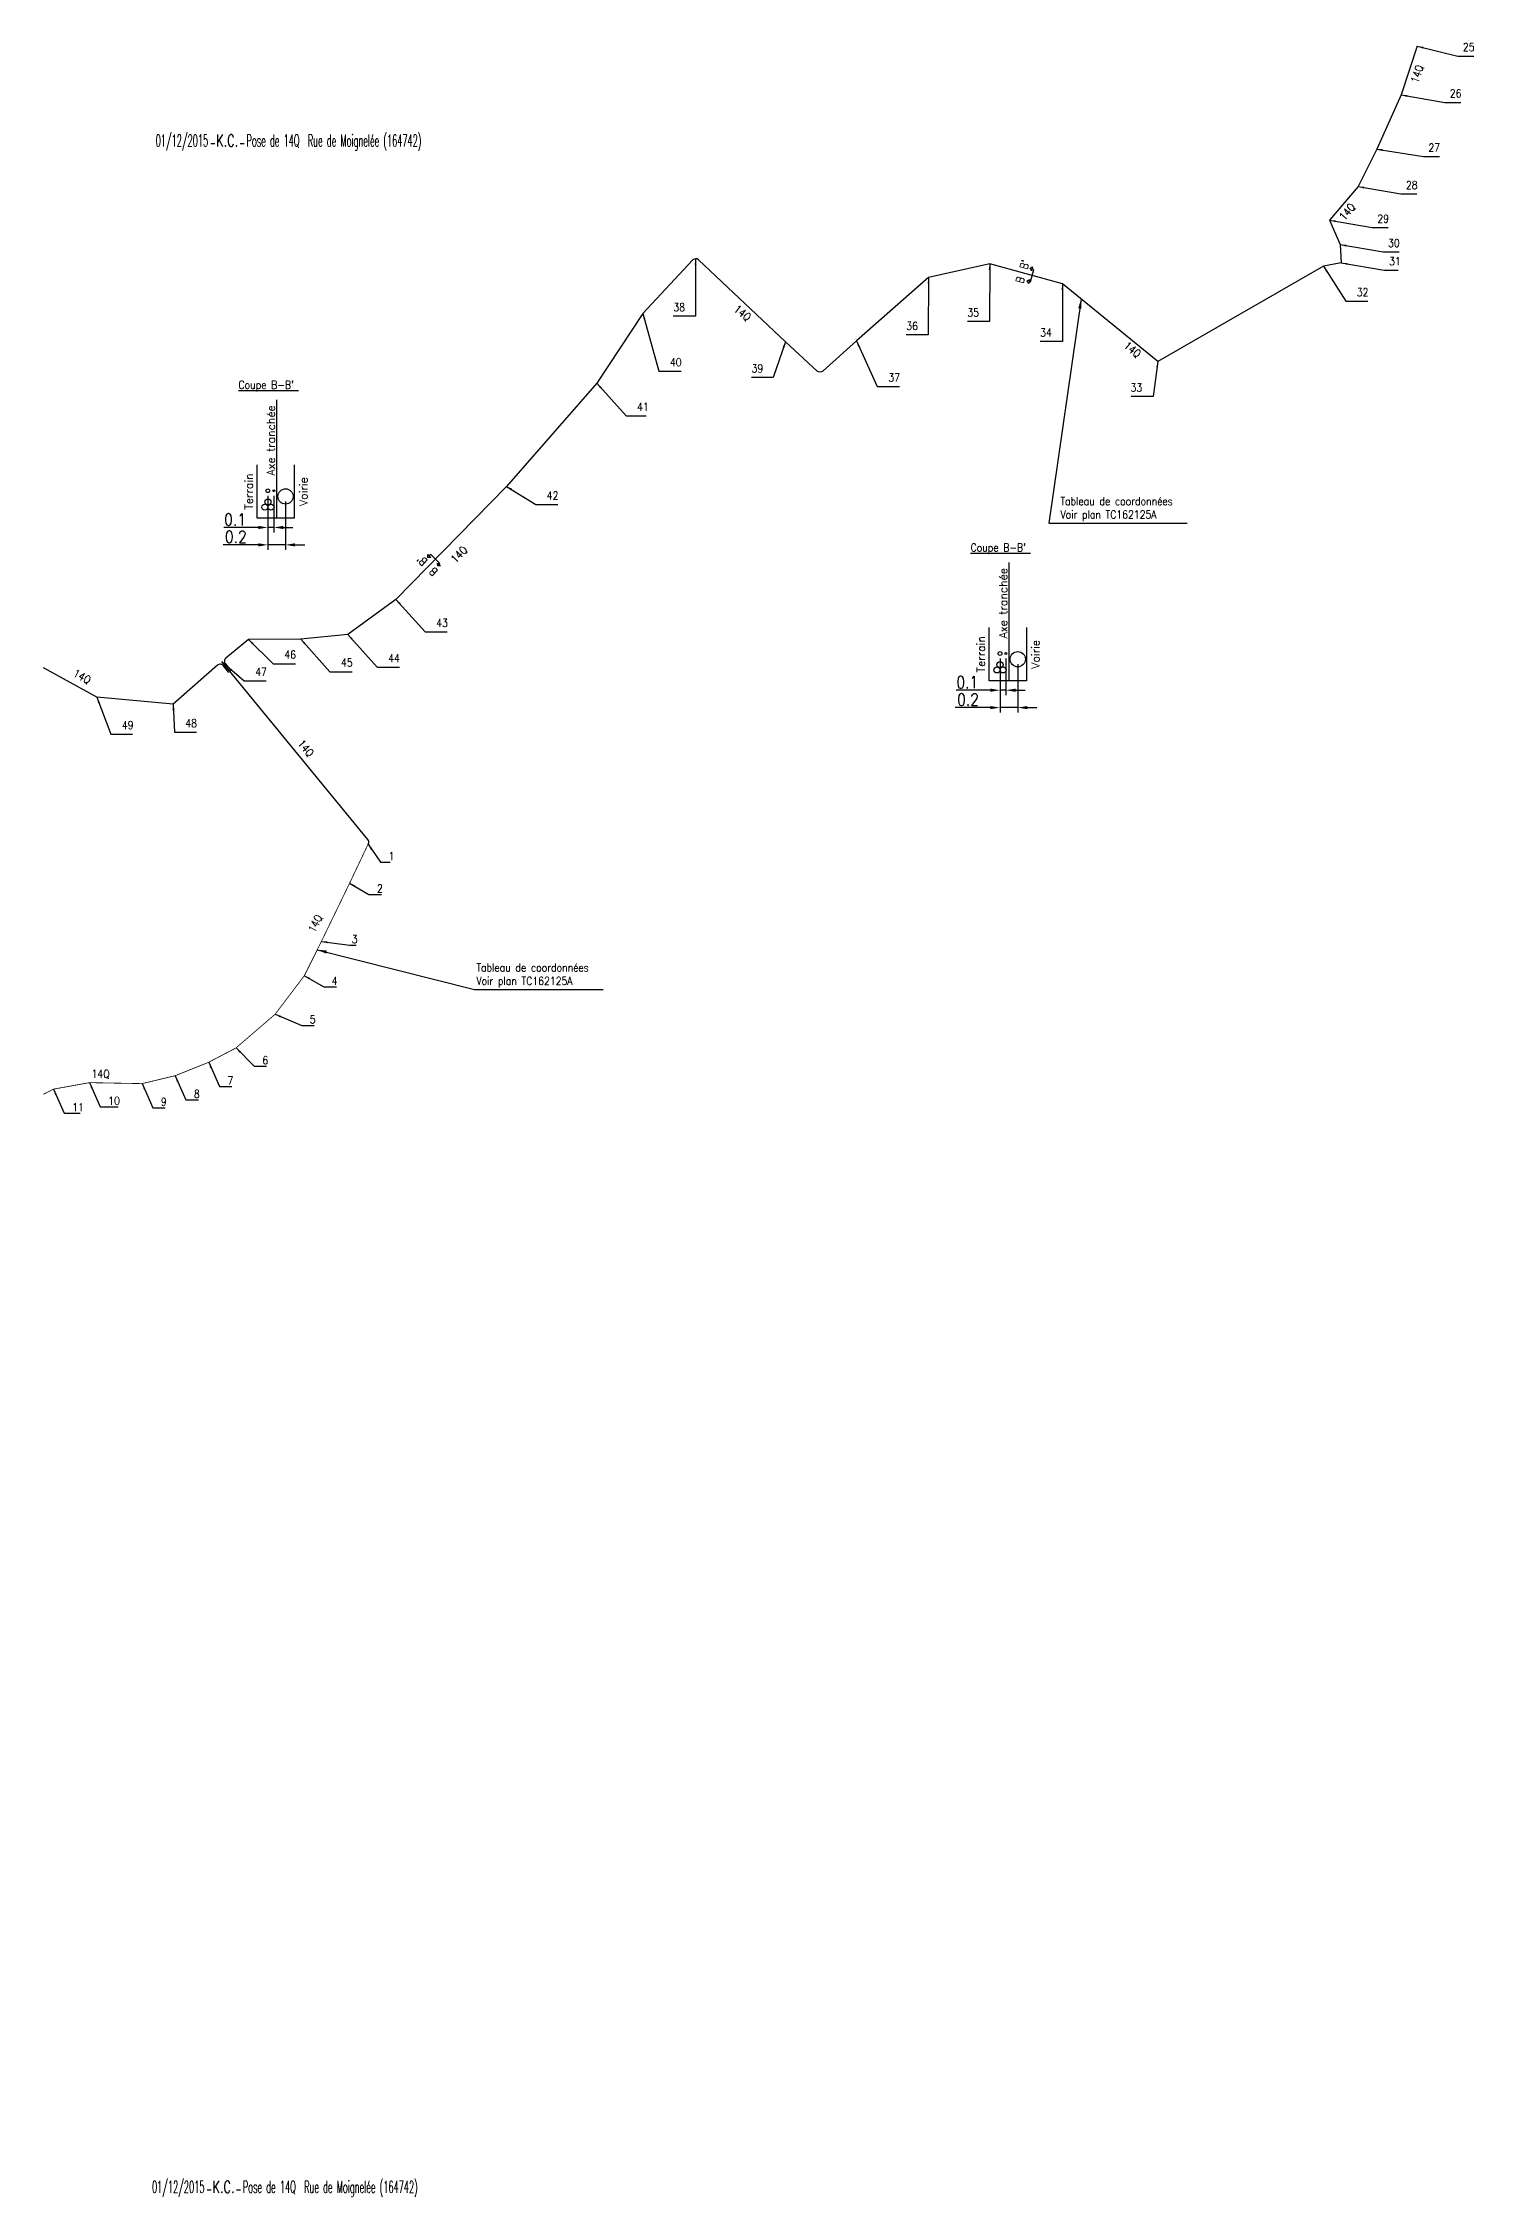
# Model space of a CAD drawing. Header units: millimetres. Extents: x 163000 to 163993, y 125000 to 125775.
# Drawn here: x 163000 to 163178.7, y 125505.9 to 125775 of the extents above; entities that cross this region are included whole.
import ezdxf
from ezdxf.enums import TextEntityAlignment as Align

# ---------------------------------------------------------------- set-up
doc = ezdxf.new("R2010")
doc.units = ezdxf.units.MM
doc.linetypes.add('S_ST', pattern=[14, 8, -1.5, 0, -1.5, 0, -1.5, 0, -1.5])
doc.layers.get('0').update_dxf_attribs({"linetype": 'CONTINUOUS'})
doc.layers.get('Defpoints').update_dxf_attribs({"linetype": 'CONTINUOUS'})
doc.layers.add('S_100', color=5, linetype='CONTINUOUS')
doc.layers.add('S_900', color=7, linetype='CONTINUOUS')
doc.styles.get("Standard").update_dxf_attribs({"font": 'romans.shx', "width": 0.85})
doc.dimstyles.new('ISO-25', dxfattribs={"dimtxt": 2.5, "dimasz": 2.5, "dimexe": 1.25, "dimexo": 0.625, "dimtad": 1, "dimtxsty": 'Standard', "dimcen": 2.5, "dimadec": 0, "dimazin": 0, "dimtfac": 1, "dimtmove": 0, "dimatfit": 3, "dimfxl": 0, "dimarcsym": 0})
doc.dimstyles.get("Standard").update_dxf_attribs({"dimtxt": 1.5, "dimasz": 1.2, "dimexe": 0.625, "dimexo": 0.625, "dimgap": 0.25, "dimtad": 1, "dimdec": 1, "dimzin": 0, "dimdsep": 46, "dimtxsty": 'Standard', "dimcen": -0.5, "dimadec": 0, "dimazin": 0, "dimtfac": 1, "dimtdec": 1, "dimtmove": 0, "dimatfit": 3, "dimfxl": 0, "dimtolj": 1, "dimtzin": 0, "dimarcsym": 0})

# ---------------------------------------------------------------- blocks, each defined once
blk = doc.blocks.new('*D1')
at = {"layer": 'Defpoints', "color": 0, "linetype": 'Continuous', "transparency": 16777216}
for p in [(163028.03, 125719.09), (163030.24, 125718.38), (163028.03, 125712.33)]:
    blk.add_point(p, dxfattribs=at)
at = {"layer": 'S_900', "color": 0, "linetype": 'Continuous', "lineweight": -2, "transparency": 16777216}
for p, q in [((163028.03, 125718.47), (163028.03, 125711.7)), ((163030.24, 125717.75), (163030.24, 125711.7)), ((163026.83, 125712.33), (163022.44, 125712.33)), ((163030.24, 125712.33), (163028.03, 125712.33)), ((163031.44, 125712.33), (163032.64, 125712.33))]:
    blk.add_line(p, q, dxfattribs=at)
at = {"layer": 'S_900', "color": 0, "linetype": 'Continuous', "transparency": 16777216}
for points in [[(163026.83, 125712.53), (163026.83, 125712.13), (163028.03, 125712.33)], [(163031.44, 125712.53), (163031.44, 125712.13), (163030.24, 125712.33)]]:
    blk.add_solid(points, dxfattribs=at)
at = {"layer": 'S_900', "color": 0, "linetype": 'Continuous', "transparency": 16777216, "insert": (163024.03, 125713.33), "char_height": 1.5, "attachment_point": 5}
blk.add_mtext('\\A1;0.2', dxfattribs=at)
blk = doc.blocks.new('*D2')
at = {"layer": 'Defpoints', "color": 0, "linetype": 'Continuous', "transparency": 16777216}
for p in [(163028.03, 125719.09), (163028.77, 125719.09), (163028.03, 125714.5)]:
    blk.add_point(p, dxfattribs=at)
at = {"layer": 'S_900', "color": 0, "linetype": 'Continuous', "lineweight": -2, "transparency": 16777216}
for p, q in [((163028.03, 125718.47), (163028.03, 125713.88)), ((163028.77, 125718.47), (163028.77, 125713.88)), ((163026.83, 125714.5), (163022.54, 125714.5)), ((163028.77, 125714.5), (163028.03, 125714.5)), ((163029.97, 125714.5), (163031.17, 125714.5))]:
    blk.add_line(p, q, dxfattribs=at)
at = {"layer": 'S_900', "color": 0, "linetype": 'Continuous', "transparency": 16777216}
for points in [[(163026.83, 125714.7), (163026.83, 125714.3), (163028.03, 125714.5)], [(163029.97, 125714.7), (163029.97, 125714.3), (163028.77, 125714.5)]]:
    blk.add_solid(points, dxfattribs=at)
at = {"layer": 'S_900', "color": 0, "linetype": 'Continuous', "transparency": 16777216, "insert": (163023.94, 125715.5), "char_height": 1.5, "attachment_point": 5}
blk.add_mtext('\\A1;0.1', dxfattribs=at)
blk = doc.blocks.new('*D3')
at = {"layer": 'Defpoints', "color": 0, "linetype": 'Continuous', "transparency": 16777216}
for p in [(163119.5, 125698.75), (163121.71, 125698.04), (163119.5, 125691.99)]:
    blk.add_point(p, dxfattribs=at)
at = {"layer": 'S_900', "color": 0, "linetype": 'Continuous', "lineweight": -2, "transparency": 16777216}
for p, q in [((163119.5, 125698.13), (163119.5, 125691.36)), ((163121.71, 125697.41), (163121.71, 125691.36)), ((163118.3, 125691.99), (163113.91, 125691.99)), ((163121.71, 125691.99), (163119.5, 125691.99)), ((163122.91, 125691.99), (163124.11, 125691.99))]:
    blk.add_line(p, q, dxfattribs=at)
at = {"layer": 'S_900', "color": 0, "linetype": 'Continuous', "transparency": 16777216}
for points in [[(163118.3, 125692.19), (163118.3, 125691.79), (163119.5, 125691.99)], [(163122.91, 125692.19), (163122.91, 125691.79), (163121.71, 125691.99)]]:
    blk.add_solid(points, dxfattribs=at)
at = {"layer": 'S_900', "color": 0, "linetype": 'Continuous', "transparency": 16777216, "insert": (163115.5, 125692.99), "char_height": 1.5, "attachment_point": 5}
blk.add_mtext('\\A1;0.2', dxfattribs=at)
blk = doc.blocks.new('*D4')
at = {"layer": 'Defpoints', "color": 0, "linetype": 'Continuous', "transparency": 16777216}
for p in [(163119.5, 125698.75), (163120.24, 125698.75), (163119.5, 125694.16)]:
    blk.add_point(p, dxfattribs=at)
at = {"layer": 'S_900', "color": 0, "linetype": 'Continuous', "lineweight": -2, "transparency": 16777216}
for p, q in [((163119.5, 125698.13), (163119.5, 125693.53)), ((163120.24, 125698.13), (163120.24, 125693.53)), ((163118.3, 125694.16), (163114.01, 125694.16)), ((163120.24, 125694.16), (163119.5, 125694.16)), ((163121.44, 125694.16), (163122.64, 125694.16))]:
    blk.add_line(p, q, dxfattribs=at)
at = {"layer": 'S_900', "color": 0, "linetype": 'Continuous', "transparency": 16777216}
for points in [[(163118.3, 125694.36), (163118.3, 125693.96), (163119.5, 125694.16)], [(163121.44, 125694.36), (163121.44, 125693.96), (163120.24, 125694.16)]]:
    blk.add_solid(points, dxfattribs=at)
at = {"layer": 'S_900', "color": 0, "linetype": 'Continuous', "transparency": 16777216, "insert": (163115.41, 125695.16), "char_height": 1.5, "attachment_point": 5}
blk.add_mtext('\\A1;0.1', dxfattribs=at)
blk = doc.blocks.new('GIS_MODF')
at = {"color": 0, "linetype": 'Continuous', "flags": 128}
for points in [[(-2.18, -0.41), (-1.68, -0.41)], [(1.52, -0.41), (2.02, -0.41)]]:
    blk.add_lwpolyline(points, dxfattribs=at)
at = {"color": 0, "linetype": 'Continuous'}
blk.add_attdef('DATE', text='', height=0.75, dxfattribs=at).set_placement((-2.5, -0.8), align=Align.RIGHT)
at = {"color": 0, "linetype": 'Continuous', "width": 3.542583}
blk.add_attdef('USER', text='', height=0.75, dxfattribs=at).set_placement((-1.51, -0.8), (1.28, -0.8), align=Align.FIT)
at = {"color": 0, "linetype": 'Continuous'}
blk.add_attdef('DESC', (2.29, -0.8), '', height=0.75, dxfattribs=at)

msp = doc.modelspace()

# ---------------------------------------------------------------- linework, layer by layer
at = {"layer": 'S_100', "color": 7, "linetype": 'Continuous'}
for points in [[(163171.62, 125774.64), (163169.63, 125768.55), (163166.56, 125761.78), (163164.24, 125757.1), (163160.68, 125752.9), (163162.01, 125749.85), (163162.13, 125747.57), (163159.92, 125747.16), (163139.23, 125735.25), (163127.3, 125744.94), (163118.21, 125747.44), (163110.57, 125745.76), (163101.56, 125737.83), (163097.35, 125734.05, -0.386985), (163096.67, 125734.05), (163092.7, 125737.72), (163081.83, 125747.96, 0.408659), (163081.13, 125747.94), (163074.89, 125741.24), (163069.13, 125732.52), (163057.84, 125719.64), (163044.03, 125705.51), (163038.03, 125701.12), (163032.14, 125700.55), (163025.62, 125700.5), (163022.79, 125698.18, 0.414214), (163022.72, 125697.47), (163023.44, 125696.6)], [(163023.17, 125696.38), (163022.47, 125697.23, 0.423964), (163021.75, 125697.29), (163016.19, 125692.41), (163006.67, 125693.29), (163000, 125696.97)], [(163040.55, 125674.91), (163040.59, 125674.99, 0.290464), (163040.53, 125675.52), (163022.27, 125697.75)]]:
    msp.add_lwpolyline(points, format="xyb", dxfattribs=at)
at = {"layer": 'S_100', "linetype": 'S_ST', "ltscale": 0.5, "const_width": 0.1}
msp.add_lwpolyline([(163040.55, 125674.91), (163038.24, 125670.04), (163034.72, 125662.77), (163032.59, 125658.49), (163028.93, 125653.66), (163024.05, 125649.46), (163020.64, 125647.67), (163016.45, 125645.99), (163012.33, 125645), (163005.75, 125645.12), (163001.25, 125644.31), (163000, 125643.67)], dxfattribs=at)
at = {"layer": 'S_900', "linetype": 'Continuous', "flags": 128}
for points in [[(163123.08, 125745.01), (163122.91, 125745.31), (163123.21, 125745.48), (163123.15, 125745.25)], [(163123.43, 125746.59), (163123.25, 125746.89), (163123.56, 125747.06), (163123.49, 125746.83)], [(163048.38, 125710.76), (163048.03, 125710.76), (163048.03, 125711.11), (163048.2, 125710.94)], [(163049.59, 125709.7), (163049.25, 125709.7), (163049.24, 125710.04), (163049.42, 125709.87)]]:
    msp.add_lwpolyline(points, close=True, dxfattribs=at)
for points in [[(163123.15, 125745.25), (163123.3, 125745.2), (163123.73, 125746.76), (163123.49, 125746.83)], [(163024.35, 125731.63), (163031.84, 125731.63)], [(163049.42, 125709.87), (163049.53, 125709.99), (163048.38, 125711.12), (163048.2, 125710.94)], [(163115.82, 125711.28), (163123.31, 125711.28)]]:
    msp.add_lwpolyline(points, dxfattribs=at)
at = {"layer": 'S_900', "linetype": 'Continuous'}
for points in [[(163029.13, 125730.47), (163029.13, 125715.67)], [(163031.33, 125722.33), (163031.33, 125715.67), (163026.68, 125715.67), (163026.68, 125722.33)], [(163120.6, 125710.13), (163120.6, 125695.33)], [(163122.8, 125701.99), (163122.8, 125695.33), (163118.15, 125695.33), (163118.15, 125701.99)]]:
    msp.add_lwpolyline(points, dxfattribs=at)
at = {"layer": 'S_900', "color": 1, "linetype": 'Continuous'}
for centre, radius in [((163028.03, 125717.7), 0.381), ((163028.03, 125719.09), 0.238), ((163027.65, 125717.04), 0.381), ((163028.42, 125717.04), 0.381), ((163119.5, 125698.75), 0.238), ((163119.12, 125696.7), 0.381), ((163119.5, 125697.36), 0.381), ((163119.88, 125696.7), 0.381)]:
    msp.add_circle(centre, radius, dxfattribs=at)
at = {"layer": 'S_900', "color": 3, "linetype": 'Continuous'}
for centre in [(163028.77, 125719.09), (163120.24, 125698.75)]:
    msp.add_circle(centre, 0.111, dxfattribs=at)
at = {"layer": 'S_900', "color": 4, "linetype": 'Continuous'}
for centre in [(163030.24, 125718.38), (163121.71, 125698.04)]:
    msp.add_circle(centre, 0.954, dxfattribs=at)

# ---------------------------------------------------------------- block references
at = {"layer": 'S_100', "color": 7}
ref = msp.add_blockref('GIS_MODF', (163023.07, 125762.9), dxfattribs=at)
ref.add_attrib('DATE', '01/12/2015', dxfattribs={"layer": '0', "color": 0, "linetype": 'Continuous', "height": 1.5, "width": 0.5}).set_placement((163020.57, 125762.1), align=Align.RIGHT)
ref.add_attrib('USER', 'K.C.', dxfattribs={"layer": '0', "color": 0, "linetype": 'Continuous', "height": 1.5, "width": 0.671869}).set_placement((163021.56, 125762.1), (163024.34, 125762.1), align=Align.FIT)
ref.add_attrib('DESC', 'Pose de 14Q  Rue de Moignelée (164742)', (163025.36, 125762.1), dxfattribs={"layer": '0', "color": 0, "linetype": 'Continuous', "height": 1.5, "width": 0.5})
ref = msp.add_blockref('GIS_MODF', (163022.61, 125507.17), dxfattribs=at)
ref.add_attrib('DATE', '01/12/2015', dxfattribs={"layer": '0', "color": 0, "linetype": 'Continuous', "height": 1.5, "width": 0.5}).set_placement((163020.11, 125506.37), align=Align.RIGHT)
ref.add_attrib('USER', 'K.C.', dxfattribs={"layer": '0', "color": 0, "linetype": 'Continuous', "height": 1.5, "width": 0.671869}).set_placement((163021.1, 125506.37), (163023.88, 125506.37), align=Align.FIT)
ref.add_attrib('DESC', 'Pose de 14Q  Rue de Moignelée (164742)', (163024.9, 125506.37), dxfattribs={"layer": '0', "color": 0, "linetype": 'Continuous', "height": 1.5, "width": 0.5})

# ---------------------------------------------------------------- texts
at = {"layer": 'S_100', "linetype": 'Continuous', "width": 0.85}
for rotation, p in [(71.9129, (163171.74, 125769.95)), (49.7117, (163162.52, 125752.77)), (320.9309, (163086.14, 125741.63)), (320.9309, (163134.85, 125737.06)), (45.6593, (163051.48, 125709.97)), (331.0986, (163003.59, 125695.97)), (309.3979, (163031.67, 125687.47)), (63.5221, (163033.9, 125663.77)), (358.922, (163006, 125645.75))]:
    msp.add_text('14Q', height=1, rotation=rotation, dxfattribs=at).set_placement(p)
at = {"layer": 'S_100', "linetype": 'Continuous', "char_height": 1}
for s, insert, attachment_point in [('25', (163177.32, 125774.04), 7), ('26', (163175.69, 125768.25), 7), ('27', (163173.01, 125761.47), 7), ('28', (163170.21, 125756.8), 7), ('29', (163166.64, 125752.59), 7), ('30', (163167.97, 125749.55), 7), ('31', (163168.1, 125747.27), 7), ('38', (163078.69, 125741.52), 7), ('35', (163115.42, 125740.86), 7), ('32', (163164.07, 125743.4), 7), ('36', (163107.79, 125739.18), 7), ('34', (163124.51, 125738.36), 7), ('40', (163078.26, 125734.66), 7), ('39', (163088.46, 125733.87), 7), ('37', (163105.55, 125732.74), 7), ('33', (163137.26, 125731.49), 9), ('41', (163074.16, 125729.08), 7), ('42', (163062.87, 125717.99), 7), ('\\A1;Tableau de coordonnées\\PVoir plan TC162125A', (163127.04, 125715.29), 7), ('43', (163049.06, 125702.07), 7), ('46', (163030.09, 125698.11), 7), ('47', (163026.45, 125695.95), 7), ('45', (163037.17, 125697.11), 7), ('44', (163043.06, 125697.68), 7), ('49', (163009.79, 125689.3), 7), ('48', (163017.72, 125689.54), 7), ('\\A1;1', (163043.11, 125672.94), 7), ('\\A1;2', (163041.66, 125668.9), 7), ('\\A1;3', (163038.51, 125662.55), 7), ('\\A1;4', (163036.01, 125657.34), 7), ('\\A1;Tableau de coordonnées\\PVoir plan TC162125A', (163054.08, 125657), 7), ('\\A1;5', (163033.26, 125652.53), 7), ('\\A1;6', (163027.34, 125647.43), 7), ('\\A1;7', (163022.98, 125644.9), 7), ('\\A1;11', (163003.59, 125641.55), 7), ('\\A1;10', (163008.09, 125642.35), 7), ('\\A1;9', (163014.66, 125642.23), 7), ('\\A1;8', (163018.79, 125643.22), 7)]:
    msp.add_mtext(s, dxfattribs=dict(at, insert=insert, attachment_point=attachment_point))
at = {"layer": 'S_900', "linetype": 'Continuous', "width": 0.85}
for s, rotation, p in [("B'", 74.635, (163122.9, 125746.67)), ('B', 74.635, (163122.4, 125744.93)), ("B'", 135.6593, (163048.05, 125710.34)), ('B', 135.6593, (163049.34, 125709.07))]:
    msp.add_text(s, height=1, rotation=rotation, dxfattribs=at).set_placement(p)
for p in [(163024.36, 125731.83), (163115.82, 125711.49)]:
    msp.add_text("Coupe B-B'", height=1, dxfattribs=at).set_placement(p)
at = {"layer": 'S_900', "linetype": 'Continuous'}
for s, p in [('Axe tranchée', (163028.91, 125720.98)), ('Terrain', (163026.15, 125716.72)), ('Voirie', (163032.97, 125717.18)), ('Axe tranchée', (163120.38, 125700.64)), ('Terrain', (163117.62, 125696.38)), ('Voirie', (163124.43, 125696.84))]:
    msp.add_text(s, height=1, rotation=90, dxfattribs=at).set_placement(p)

# ---------------------------------------------------------------- dimensions: what is measured, and where the dimension line sits
for base, p1, p2, text, picture, middle in [((163028.03, 125712.33), (163030.24, 125718.38), (163028.03, 125719.09), '0.2', '*D1', (163024.03, 125712.33)), ((163028.03, 125714.5), (163028.77, 125719.09), (163028.03, 125719.09), '0.1', '*D2', (163023.94, 125714.5)), ((163119.5, 125691.99), (163121.71, 125698.04), (163119.5, 125698.75), '0.2', '*D3', (163115.5, 125691.99)), ((163119.5, 125694.16), (163120.24, 125698.75), (163119.5, 125698.75), '0.1', '*D4', (163115.41, 125694.16))]:
    dim = msp.add_linear_dim(base=base, p1=p1, p2=p2, text=text, dimstyle='Standard', override={"dimatfit": 0}, dxfattribs=at)
    dim.commit()
    dim.dimension.update_dxf_attribs({"geometry": picture, "text_midpoint": middle, "dimtype": 160})

# ---------------------------------------------------------------- leaders
at = {"layer": 'S_100', "linetype": 'Continuous', "annotation_type": 0, "has_hookline": 1}
for points, dimstyle, override, hookline_direction, text_width in [([(163171.62, 125774.64), (163176.7, 125773.41)], 'ISO-25', {"dimasz": 0.75}, 0, 1.38), ([(163169.63, 125768.55), (163175.06, 125767.62)], 'ISO-25', {"dimasz": 0.75}, 0, 1.38), ([(163166.56, 125761.78), (163172.39, 125760.85)], 'ISO-25', {"dimasz": 0.75}, 0, 1.38), ([(163164.24, 125757.1), (163169.58, 125756.18)], 'ISO-25', {"dimasz": 0.75}, 0, 1.38), ([(163160.68, 125752.9), (163166.01, 125751.97)], 'ISO-25', {"dimasz": 0.75}, 0, 1.34), ([(163162.01, 125749.85), (163167.35, 125748.93)], 'ISO-25', {"dimasz": 0.75}, 0, 1.38), ([(163081.47, 125748.09), (163081.44, 125740.89), (163080.69, 125740.89)], 'ISO-25', {"dimasz": 0.75}, 1, 1.38), ([(163118.21, 125747.44), (163118.17, 125740.24), (163117.42, 125740.24)], 'ISO-25', {"dimasz": 0.75}, 1, 1.38), ([(163159.92, 125747.16), (163162.7, 125742.77), (163163.45, 125742.77)], 'ISO-25', {"dimasz": 0.75}, 0, 1.38), ([(163162.13, 125747.57), (163167.47, 125746.64)], 'ISO-25', {"dimasz": 0.75}, 0, 1.13), ([(163110.57, 125745.76), (163110.54, 125738.56), (163109.79, 125738.56)], 'ISO-25', {"dimasz": 0.75}, 1, 1.38), ([(163127.3, 125744.94), (163127.3, 125737.74), (163126.55, 125737.74)], 'ISO-25', {"dimasz": 0.75}, 1, 1.42), ([(163074.89, 125741.24), (163076.89, 125734.03), (163077.64, 125734.03)], 'ISO-25', {"dimasz": 0.75}, 0, 1.38), ([(163092.7, 125737.72), (163091.17, 125733.25), (163090.42, 125733.25)], 'ISO-25', {"dimasz": 0.75}, 1, 1.34), ([(163101.56, 125737.83), (163104.17, 125732.12), (163104.92, 125732.12)], 'ISO-25', {"dimasz": 0.75}, 0, 1.38), ([(163139.23, 125735.25), (163138.63, 125730.86), (163137.88, 125730.86)], 'ISO-25', {"dimasz": 0.75}, 1, 1.38), ([(163069.13, 125732.52), (163072.78, 125728.46), (163073.53, 125728.46)], 'ISO-25', {"dimasz": 0.75}, 0, 1.13), ([(163057.84, 125719.64), (163061.49, 125717.37), (163062.24, 125717.37)], 'ISO-25', {"dimasz": 0.75}, 0, 1.38), ([(163044.03, 125705.51), (163047.68, 125701.45), (163048.43, 125701.45)], 'ISO-25', {"dimasz": 0.75}, 0, 1.38), ([(163025.62, 125700.5), (163028.71, 125697.48), (163029.46, 125697.48)], 'ISO-25', {"dimasz": 0.75}, 0, 1.38), ([(163032.14, 125700.55), (163035.79, 125696.48), (163036.54, 125696.48)], 'ISO-25', {"dimasz": 0.75}, 0, 1.38), ([(163038.03, 125701.12), (163041.68, 125697.05), (163042.43, 125697.05)], 'ISO-25', {"dimasz": 0.75}, 0, 1.42), ([(163022.27, 125697.75), (163025.07, 125695.32), (163025.82, 125695.32)], 'ISO-25', {"dimasz": 0.75}, 0, 1.38), ([(163006.67, 125693.29), (163008.42, 125688.67), (163009.17, 125688.67)], 'ISO-25', {"dimasz": 0.75}, 0, 1.34), ([(163016.19, 125692.41), (163016.35, 125688.91), (163017.1, 125688.91)], 'ISO-25', {"dimasz": 0.75}, 0, 1.38), ([(163040.55, 125674.91), (163042.11, 125672.69), (163042.86, 125672.69)], 'Standard', {"dimasz": 0.75}, 0, 0.202), ([(163038.24, 125670.04), (163040.66, 125668.65), (163041.41, 125668.65)], 'Standard', {"dimasz": 0.75}, 0, 0.567), ([(163034.2, 125661.73), (163053.83, 125656.75)], 'Standard', {"dimasz": 1.2}, 0, 15.83), ([(163034.72, 125662.77), (163038.26, 125662.3)], 'Standard', {"dimasz": 0.75}, 0, 0.567), ([(163032.59, 125658.49), (163035.01, 125657.09), (163035.76, 125657.09)], 'Standard', {"dimasz": 0.75}, 0, 0.607), ([(163028.93, 125653.66), (163032.26, 125652.28), (163033.01, 125652.28)], 'Standard', {"dimasz": 0.75}, 0, 0.567), ([(163020.64, 125647.67), (163021.98, 125644.65), (163022.73, 125644.65)], 'Standard', {"dimasz": 0.75}, 0, 0.567), ([(163024.05, 125649.46), (163026.34, 125647.18), (163027.09, 125647.18)], 'Standard', {"dimasz": 0.75}, 0, 0.526), ([(163005.75, 125645.12), (163007.09, 125642.1), (163007.84, 125642.1)], 'Standard', {"dimasz": 0.75}, 0, 1.25), ([(163012.33, 125645), (163013.66, 125641.98), (163014.41, 125641.98)], 'Standard', {"dimasz": 0.75}, 0, 0.526), ([(163016.45, 125645.99), (163017.79, 125642.97), (163018.54, 125642.97)], 'Standard', {"dimasz": 0.75}, 0, 0.567), ([(163001.25, 125644.31), (163002.59, 125641.3), (163003.34, 125641.3)], 'Standard', {"dimasz": 0.75}, 0, 1.01)]:
    msp.add_leader(points, dimstyle=dimstyle, override=override, dxfattribs=dict(at, hookline_direction=hookline_direction, text_width=text_width))
at = {"layer": 'S_100', "linetype": 'Continuous', "annotation_type": 0, "has_hookline": 1, "hookline_direction": 0, "text_width": 15.83}
msp.add_leader([(163129.63, 125743.05), (163125.59, 125715.04), (163126.79, 125715.04)], dimstyle='Standard', dxfattribs=at)

doc.saveas('drawing.dxf')
